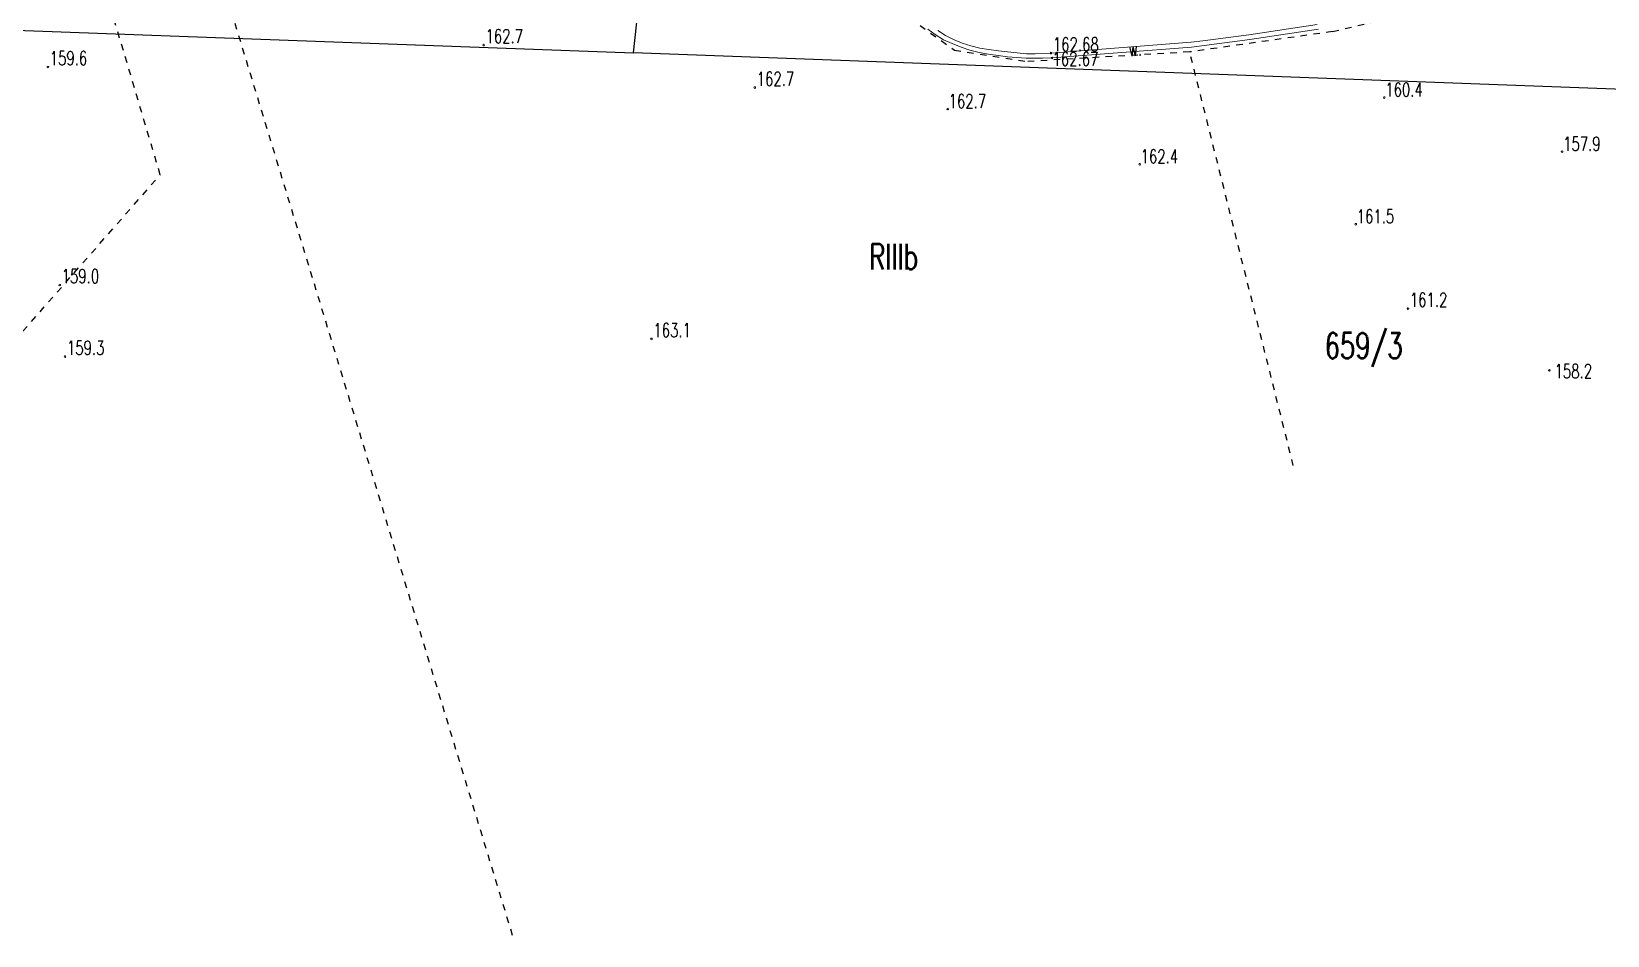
# Model space of a CAD drawing. Header units: metres. Extents: x 7583802 to 7586368, y 5958992 to 5960558.
# Drawn here: x 7585615 to 7585785, y 5958992 to 5959089.6 of the extents above; entities that cross this region are included whole.
import ezdxf
from ezdxf.enums import TextEntityAlignment as Align

# ---------------------------------------------------------------- set-up
doc = ezdxf.new("R2010")
doc.units = ezdxf.units.M
for name, pattern in [('1', [0]), ('2', [3, 2, -1]), ('3_PTRW02', [0]), ('GUZ', [1.4, 0.7, -0.7])]:
    doc.linetypes.add(name, pattern=pattern)
doc.layers.get('0').update_dxf_attribs({"color": 250, "linetype": 'CONTINUOUS', "lineweight": 100})
for name, color, linetype, lineweight in [('DZIALKI-G_L_0', 7, '1', 25), ('DZIALKI_N_T_0', 7, 'CONTINUOUS', 25), ('KONTURY_L_0', 114, '2', 25), ('KONTURY_NR_T_0', 114, 'CONTINUOUS', 25), ('PTRW_E_T_0', 7, 'CONTINUOUS', 15), ('PTRW_L_1', 7, 'CONTINUOUS', 18), ('RTPW_T_0', 7, 'CONTINUOUS', 15), ('RTPW_T_1', 7, 'CONTINUOUS', 15)]:
    doc.layers.add(name, color=color, linetype=linetype, lineweight=lineweight)
doc.styles.get("Standard").update_dxf_attribs({"font": 'Simplex.SHX', "width": 0.75})

# ---------------------------------------------------------------- blocks, each defined once
blk = doc.blocks.new('3_RTPW01')
at = {"linetype": 'CONTINUOUS'}
blk.add_circle((0, 0), 0.09, dxfattribs=at)
blk = doc.blocks.new('3_RTPW02')
at = {"linetype": 'CONTINUOUS'}
blk.add_circle((0, 0), 0.09, dxfattribs=at)

msp = doc.modelspace()

# ---------------------------------------------------------------- linework, layer by layer
at = {"layer": 'DZIALKI-G_L_0', "linetype": '1'}
for p, q in [((7585679.94, 5959087.24), (7585691.9, 5959197.3)), ((7584682.41, 5959123.92), (7585679.94, 5959087.24)), ((7586012.13, 5959075.03), (7585679.94, 5959087.24))]:
    msp.add_line(p, q, dxfattribs=at)
at = {"layer": 'KONTURY_L_0', "linetype": 'GUZ'}
for p, q in [((7585666.89, 5958991.99), (7585627.09, 5959122.85)), ((7585628.87, 5959074.09), (7585618.32, 5959109.65)), ((7585708.58, 5959091.83), (7585714.57, 5959087.55)), ((7585755.38, 5959089.55), (7585769, 5959092.79)), ((7585755.38, 5959089.55), (7585739.96, 5959087.35)), ((7585714.57, 5959087.55), (7585722.39, 5959086.31)), ((7585739.96, 5959087.35), (7585722.39, 5959086.31)), ((7585751.14, 5959042.7), (7585739.96, 5959087.35)), ((7585602.97, 5959044.58), (7585628.87, 5959074.09))]:
    msp.add_line(p, q, dxfattribs=at)
at = {"layer": 'PTRW_L_1', "linetype": '3_PTRW02'}
for p, q in [((7585711.7, 5959089.81), (7585712.5, 5959089.22)), ((7585753.7, 5959090.31), (7585746.34, 5959089.18)), ((7585746.43, 5959088.7), (7585753.85, 5959089.82)), ((7585712.5, 5959089.22), (7585713.4, 5959088.66)), ((7585713.6, 5959089.12), (7585712.79, 5959089.65)), ((7585713.4, 5959088.66), (7585714.32, 5959088.25)), ((7585714.48, 5959088.68), (7585713.6, 5959089.12)), ((7585714.32, 5959088.25), (7585715.3, 5959087.87)), ((7585715.4, 5959088.29), (7585714.48, 5959088.68)), ((7585716.35, 5959088.02), (7585715.4, 5959088.29)), ((7585717.32, 5959087.77), (7585716.35, 5959088.02)), ((7585740.12, 5959088.39), (7585724.99, 5959087.22)), ((7585741.38, 5959088.55), (7585740.12, 5959088.39)), ((7585740.15, 5959087.88), (7585746.43, 5959088.7)), ((7585746.34, 5959089.18), (7585741.38, 5959088.55)), ((7585715.3, 5959087.87), (7585716.23, 5959087.53)), ((7585716.23, 5959087.53), (7585717.23, 5959087.28)), ((7585717.23, 5959087.28), (7585718.25, 5959087.1)), ((7585718.3, 5959087.61), (7585717.32, 5959087.77)), ((7585718.25, 5959087.1), (7585719.29, 5959086.96)), ((7585719.31, 5959087.46), (7585718.3, 5959087.61)), ((7585719.29, 5959086.96), (7585720.28, 5959086.83)), ((7585720.3, 5959087.35), (7585719.31, 5959087.46)), ((7585720.28, 5959086.83), (7585721.29, 5959086.75)), ((7585721.34, 5959087.26), (7585720.3, 5959087.35)), ((7585721.29, 5959086.75), (7585722.31, 5959086.68)), ((7585722.34, 5959087.16), (7585721.34, 5959087.26)), ((7585722.31, 5959086.68), (7585723.31, 5959086.67)), ((7585723.3, 5959087.15), (7585722.34, 5959087.16)), ((7585724.99, 5959087.22), (7585723.3, 5959087.15)), ((7585723.31, 5959086.67), (7585724.06, 5959086.68)), ((7585724.06, 5959086.68), (7585725.1, 5959086.7)), ((7585725.1, 5959086.7), (7585740.15, 5959087.88))]:
    msp.add_line(p, q, dxfattribs=at)

# ---------------------------------------------------------------- block references
at = {"layer": 'RTPW_T_0'}
for p in [(7585663.77, 5959088.09), (7585616.74, 5959085.73), (7585693.03, 5959083.51), (7585713.84, 5959081.19), (7585760.96, 5959082.43), (7585780.15, 5959076.59), (7585734.56, 5959075.23), (7585757.88, 5959068.76), (7585618.03, 5959062.19), (7585763.51, 5959059.65), (7585681.88, 5959056.38), (7585618.6, 5959054.47), (7585778.77, 5959052.98)]:
    msp.add_blockref('3_RTPW01', p, dxfattribs=at)
at = {"layer": 'RTPW_T_1'}
for p in [(7585724.99, 5959087.22), (7585725.1, 5959086.7)]:
    msp.add_blockref('3_RTPW02', p, dxfattribs=at)

# ---------------------------------------------------------------- texts
at = {"layer": 'DZIALKI_N_T_0', "width": 0.7}
msp.add_text('659/3', height=2.75, dxfattribs=at).set_placement((7585754.52, 5959057.02), align=Align.TOP_LEFT)
at = {"layer": 'KONTURY_NR_T_0', "width": 0.7}
msp.add_text('RIIIb', height=2.75, dxfattribs=at).set_placement((7585705.37, 5959066.63), align=Align.TOP_LEFT)
at = {"layer": 'PTRW_E_T_0', "width": 0.7}
msp.add_text('w.', height=1.5, rotation=3.9679, dxfattribs=at).set_placement((7585734.07, 5959087.68), align=Align.MIDDLE)
at = {"layer": 'RTPW_T_0', "width": 0.7}
for s, p in [('162.7', (7585663.97, 5959088.29)), ('159.6', (7585616.94, 5959085.93)), ('162.7', (7585693.23, 5959083.71)), ('160.4', (7585761.06, 5959082.53)), ('162.7', (7585713.94, 5959081.29)), ('157.9', (7585780.25, 5959076.69)), ('162.4', (7585734.66, 5959075.33)), ('161.5', (7585757.98, 5959068.86)), ('159.0', (7585618.23, 5959062.39)), ('161.2', (7585763.71, 5959059.85)), ('163.1', (7585682.08, 5959056.58)), ('159.3', (7585618.8, 5959054.67)), ('158.2', (7585779.33, 5959052.14))]:
    msp.add_text(s, height=1.5, dxfattribs=at).set_placement(p)
at = {"layer": 'RTPW_T_1', "width": 0.7}
for s, p in [('162.68', (7585725.19, 5959087.42)), ('162.67', (7585725.15, 5959085.84))]:
    msp.add_text(s, height=1.5, dxfattribs=at).set_placement(p)

doc.saveas('drawing.dxf')
